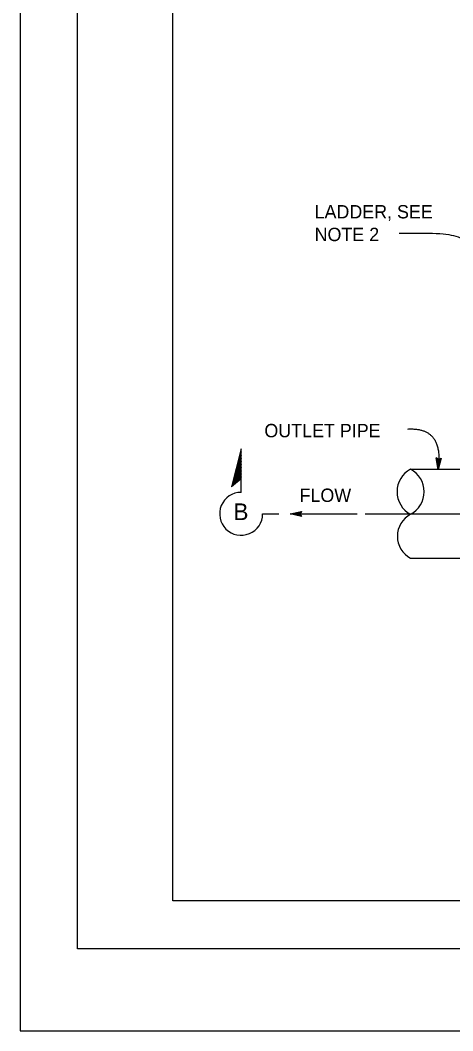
# Model space of a CAD drawing. Extents: x -893 to 867, y -474 to 712.
# Drawn here: x -893 to -667, y -474 to 55 of the extents above; entities that cross this region are included whole.
import ezdxf

# ---------------------------------------------------------------- set-up
doc = ezdxf.new("R2010")
doc.units = 0
for name, color, linetype in [('border_PLOTTING-ELEMENTS', 7, 'Continuous'), ('border_rw_22x34_Cut_Lines', 7, 'Continuous'), ('border_SHEET', 7, 'Continuous'), ('df_DETAIL', 7, 'Continuous'), ('df_DETAIL-anno', 7, 'Continuous'), ('pp_PRESENTATION', 7, 'Continuous')]:
    doc.layers.add(name, color=color, linetype=linetype)

msp = doc.modelspace()

# ---------------------------------------------------------------- linework, layer by layer
at = {"layer": 'border_PLOTTING-ELEMENTS'}
for points in [[(-893.45, -474.04), (866.55, -474.04), (866.55, 711.96), (-893.45, 711.96)], [(-863.45, 668.96), (836.55, 668.96), (836.55, -431.04), (-863.45, -431.04)]]:
    msp.add_lwpolyline(points, close=True, dxfattribs=at)
at = {"layer": 'border_rw_22x34_Cut_Lines'}
msp.add_lwpolyline([(-863.45, 668.96), (836.55, 668.96), (836.55, -431.04), (-863.45, -431.04)], close=True, dxfattribs=at)
at = {"layer": 'border_SHEET'}
for p, q in [((-813.45, -406.04), (-813.45, 643.96)), ((811.55, -406.04), (-813.45, -406.04))]:
    msp.add_line(p, q, dxfattribs=at)
at = {"layer": 'df_DETAIL'}
for p, q in [((-655.86, -179.91), (-689.01, -179.91)), ((-712.85, -203.24), (-614.89, -203.24)), ((-655.86, -226.58), (-689.01, -226.58))]:
    msp.add_line(p, q, dxfattribs=at)
for centre, radius, start, end in [((-682.77, -191.63), 13.37, 117.8475, 242.1571), ((-695.26, -191.63), 13.37, 297.8446, 62.1542), ((-682.93, -214.96), 13.02, 117.8428, 242.1524)]:
    msp.add_arc(centre, radius, start, end, dxfattribs=at)
at = {"layer": 'df_DETAIL-anno'}
msp.add_lwpolyline([(-672.98, -174.1), (-674.67, -179.91), (-675.6, -173.94), (-675.27, -174.17), (-674.59, -178.55), (-673.34, -174.29), (-673.7, -174.48), (-674.5, -177.2), (-674.93, -174.4), (-674.6, -174.63), (-674.41, -175.84), (-674.06, -174.66), (-674.35, -174.81), (-675.6, -173.94), (-674.35, -174.81)], close=True, dxfattribs=at)
for points, degree in [([(-694.99, -56.07), (-674.69, -56.07), (-663.7, -56.07), (-649.88, -66.15), (-634.58, -78.37)], 3), ([(-690.41, -158.76), (-671.51, -157.74), (-674.67, -179.91)], 2)]:
    msp.add_open_spline(points, degree=degree, dxfattribs=at)
at = {"layer": 'pp_PRESENTATION'}
for p, q in [((-777.75, -169.15), (-782.82, -189.05)), ((-777.75, -191.94), (-777.75, -169.15)), ((-777.75, -170.79), (-782.3, -188.62)), ((-777.75, -172.42), (-781.77, -188.2)), ((-777.75, -174.06), (-781.25, -187.77)), ((-777.75, -175.7), (-780.72, -187.34)), ((-777.75, -177.33), (-780.19, -186.92)), ((-777.75, -178.97), (-779.67, -186.49)), ((-777.75, -184.94), (-782.82, -189.05)), ((-777.75, -180.61), (-779.14, -186.07)), ((-777.75, -182.24), (-778.62, -185.64)), ((-777.75, -183.88), (-778.09, -185.22)), ((-766.5, -203.19), (-757.94, -203.19)), ((-752.11, -203.19), (-717.09, -203.24))]:
    msp.add_line(p, q, dxfattribs=at)
msp.add_lwpolyline([(-746.21, -204.52), (-752.11, -203.19), (-746.2, -201.89), (-746.41, -202.24), (-750.74, -203.19), (-746.41, -204.17), (-746.62, -203.82), (-749.39, -203.19), (-746.62, -202.59), (-746.83, -202.93), (-748.03, -203.2), (-746.83, -203.47), (-746.99, -203.2), (-746.2, -201.89), (-746.99, -203.2)], close=True, dxfattribs=at)
msp.add_arc((-777.75, -203.19), 11.25, 90, 0.0005, dxfattribs=at)

# ---------------------------------------------------------------- texts
at = {"layer": 'df_DETAIL-anno'}
for s, height, p in [('LADDER, SEE', 7.0004, (-739.3, -48.42)), ('NOTE 2', 7, (-739.3, -60.32)), ('OUTLET PIPE', 7.0004, (-765.6, -163.09)), ('FLOW', 7, (-747.19, -196.96))]:
    msp.add_text(s, height=height, dxfattribs=at).set_placement(p)
at = {"layer": 'pp_PRESENTATION'}
msp.add_text('B', height=8.75, dxfattribs=at).set_placement((-781.75, -206.47))

doc.saveas('drawing.dxf')
